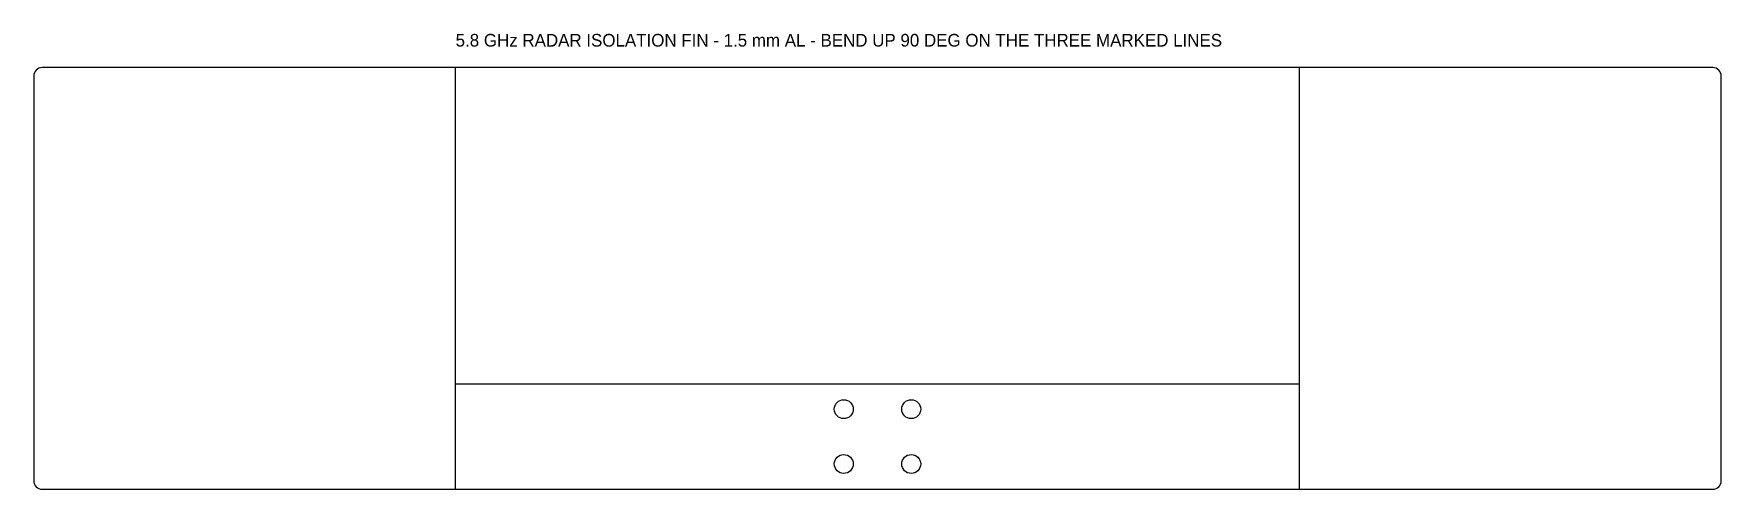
# Model space of a CAD drawing. Header units: metres. Extents: x -200 to 200, y 0 to 108.
import ezdxf

# ---------------------------------------------------------------- set-up
doc = ezdxf.new("R2010")
doc.units = ezdxf.units.M

msp = doc.modelspace()

# ---------------------------------------------------------------- linework, layer by layer
at = {"layer": 'BEND'}
for p, q in [((-100, 0), (-100, 100)), ((100, 0), (100, 100)), ((-100, 25), (100, 25))]:
    msp.add_line(p, q, dxfattribs=at)
at = {"layer": 'CUT'}
for p, q in [((198, 100), (-198, 100)), ((-200, 98), (-200, 2)), ((200, 2), (200, 98)), ((-198, 0), (198, 0))]:
    msp.add_line(p, q, dxfattribs=at)
for centre in [(-8, 19), (8, 19), (-8, 6), (8, 6)]:
    msp.add_circle(centre, 2.25, dxfattribs=at)
for centre, start, end in [((-198, 98), 90, 180), ((198, 98), 0, 90), ((-198, 2), 180, -90), ((198, 2), -90, 0)]:
    msp.add_arc(centre, 2, start, end, dxfattribs=at)

# ---------------------------------------------------------------- texts
at = {"layer": 'NOTE'}
msp.add_text('5.8 GHz RADAR ISOLATION FIN - 1.5 mm AL - BEND UP 90 DEG ON THE THREE MARKED LINES', height=3, dxfattribs=at).set_placement((-100, 105))

doc.saveas('drawing.dxf')
